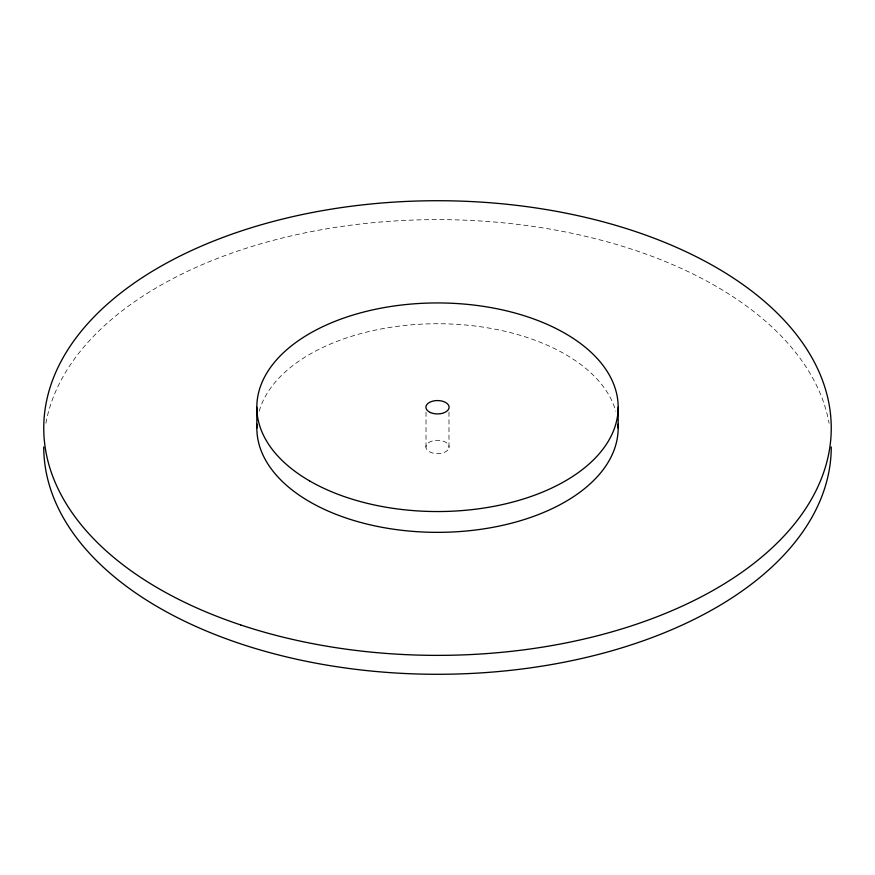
<?xml version="1.0" encoding="UTF-8"?>
<svg xmlns="http://www.w3.org/2000/svg" width="875" height="875" viewBox="0 0 875 875"><rect width="100%" height="100%" fill="white"/><g stroke="black" fill="none" stroke-linecap="round" stroke-linejoin="round"><path stroke-width="0.66" stroke-dasharray="4.38 3.28" d="M448.984 412.081L448.984 447.825A11.583 6.683 0 0 1 430.445 452.266A11.583 6.683 0 0 1 433.07 440.781A11.583 6.683 0 0 1 448.984 447.825M426.016 412.081L426.016 447.825M259.208 411.195A180.666 104.3 0 0 1 437.5 323.739A180.666 104.3 0 0 1 615.792 411.195M45.905 423.227A393.75 227.325 0 0 1 437.5 219.625A393.75 227.325 0 0 1 829.095 423.227"/><path stroke-width="1.31" d="M618.166 407.247L618.166 428.039M256.834 407.247L256.834 428.039M618.034 424.167A180.666 104.3 0 0 1 437.5 532.35A180.666 104.3 0 0 1 256.966 424.167M831.25 446.961A393.75 227.325 0 0 1 437.5 674.286A393.75 227.325 0 0 1 43.75 446.961M309.75 480.998A180.666 104.3 0 0 0 612.008 434.241A180.666 104.3 0 0 0 390.742 306.491A180.666 104.3 0 0 0 309.75 480.998M240.625 624.914A393.75 227.325 0 0 0 831.25 428.039A393.75 227.325 0 0 0 240.625 231.175A393.75 227.325 0 0 0 240.625 624.914M430.445 412.541A11.583 6.683 0 0 0 448.984 408.111A11.583 6.683 0 0 0 433.07 401.067A11.583 6.683 0 0 0 430.445 412.541"/></g></svg>
